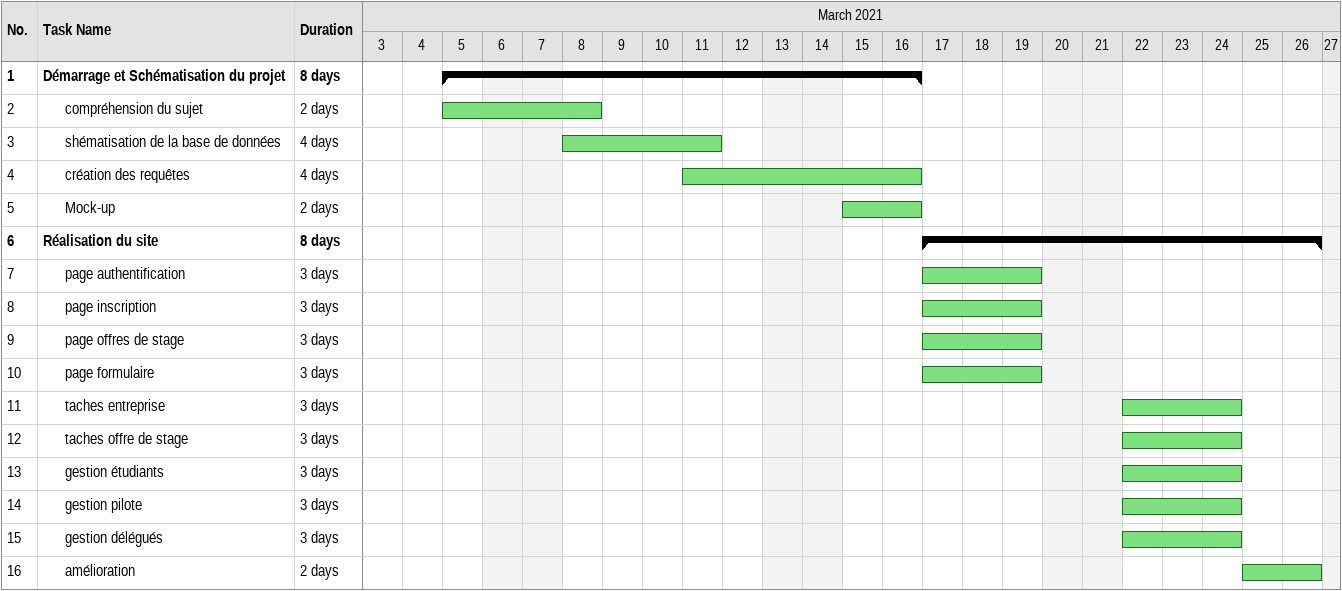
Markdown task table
| ID | Level | Task | Duration | Start | Finish |
|---|---|---|---|---|---|
| 1 | 1 | **Démarrage et Schématisation du projet** | 8d | 2021-03-05 | 2021-03-16 |
| 2 | 2 | compréhension du sujet | 2d | 2021-03-05 | 2021-03-08 |
| 3 | 2 | shématisation de la base de données | 4d | 2021-03-08 | 2021-03-11 |
| 4 | 2 | création des requêtes | 4d | 2021-03-11 | 2021-03-16 |
| 5 | 2 | Mock-up | 2d | 2021-03-15 | 2021-03-16 |
| 6 | 1 | **Réalisation du site** | 8d | 2021-03-17 | 2021-03-26 |
| 7 | 2 | page authentification | 3d | 2021-03-17 | 2021-03-19 |
| 8 | 2 | page inscription | 3d | 2021-03-17 | 2021-03-19 |
| 9 | 2 | page offres de stage | 3d | 2021-03-17 | 2021-03-19 |
| 10 | 2 | page formulaire | 3d | 2021-03-17 | 2021-03-19 |
| 11 | 2 | taches entreprise | 3d | 2021-03-22 | 2021-03-24 |
| 12 | 2 | taches offre de stage | 3d | 2021-03-22 | 2021-03-24 |
| 13 | 2 | gestion étudiants | 3d | 2021-03-22 | 2021-03-24 |
| 14 | 2 | gestion pilote | 3d | 2021-03-22 | 2021-03-24 |
| 15 | 2 | gestion délégués | 3d | 2021-03-22 | 2021-03-24 |
| 16 | 2 | amélioration | 2d | 2021-03-25 | 2021-03-26 |
